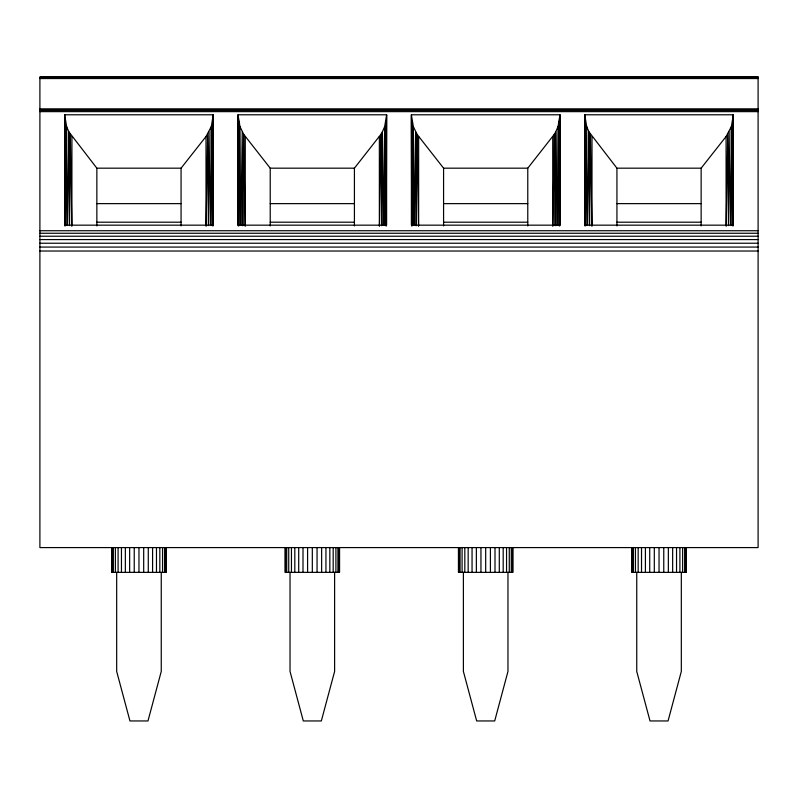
<?xml version="1.0" encoding="UTF-8"?>
<svg xmlns="http://www.w3.org/2000/svg" width="798" height="798" viewBox="0 0 798 798"><rect width="100%" height="100%" fill="white"/><g stroke="black" fill="none" stroke-linecap="round" stroke-linejoin="round"><path stroke-width="1.2" d="M381.883 225.635L382.392 131.869L384.666 126.553L386.611 114.782L238.023 114.782L238.023 225.166L386.611 225.166L386.611 114.782L386.272 226.024L386.092 120.787L385.364 225.605M555.248 225.635L555.757 131.869L558.021 126.553L559.977 114.782L411.389 114.782L411.389 225.166L559.977 225.166L559.977 114.782L559.627 226.024L559.448 120.787L558.72 225.605L558.021 126.553L557.263 225.016M210.542 225.016L211.31 126.553L213.256 114.782L64.668 114.782L64.668 225.166L213.256 225.166L213.256 114.782L212.916 226.024L212.727 120.787L212.009 225.605L211.31 126.553L206.004 136.528L181.066 168.179L181.066 225.934M383.898 225.016L384.666 126.553L385.314 225.595M412.686 225.595L413.334 126.553L411.389 114.782L411.728 226.024L411.908 120.787L412.636 225.605M730.619 225.016L731.377 126.553L733.332 114.782L584.744 114.782L584.744 225.166L733.332 225.166L733.332 114.782L732.983 226.024L732.803 120.787L732.085 225.605L731.377 126.553L726.08 136.528L701.143 168.179L701.143 225.934M242.861 225.625L243.669 134.293L239.979 126.553L238.023 114.782L238.373 226.024L238.552 120.787L239.28 225.605L239.979 126.553L240.737 225.016M416.217 225.625L417.035 134.293L413.334 126.553L414.102 225.016M67.521 225.036L68.887 131.869L66.623 126.553L64.668 114.782L65.017 226.024L65.197 120.787L65.915 225.605L66.623 126.553L67.381 225.016M240.876 225.036L242.243 131.869L242.752 225.635M414.242 225.036L415.608 131.869L416.117 225.635M587.597 225.036L588.964 131.869L586.69 126.553L584.744 114.782L585.084 226.024L585.273 120.787L585.991 225.605L586.69 126.553L587.458 225.016M206.143 225.964L207.61 134.293L208.418 225.625L209.036 131.869L210.403 225.036M379.499 225.964L380.965 134.293L382.392 131.869L383.758 225.036M552.864 225.964L554.331 134.293L555.757 131.869L557.124 225.036M726.22 225.964L727.686 134.293L728.494 225.625L729.113 131.869L730.479 225.036M354.422 225.934L354.422 168.179L380.965 134.293L381.783 225.625M527.777 225.934L527.777 168.179L554.331 134.293L555.139 225.625M39.9 77.296L758.1 77.296M39.9 77.466L758.1 77.466M39.9 78.543L758.1 78.543M39.9 108.997L758.1 108.997M39.9 109.446L758.1 109.446M39.9 110.333L758.1 110.333M39.9 111.63L758.1 111.63M71.78 225.964L70.314 134.293L69.506 225.625L68.887 131.869L96.857 168.179L181.066 168.179M245.136 225.964L243.669 134.293L270.223 168.179L354.422 168.179M418.501 225.964L417.035 134.293L443.578 168.179L527.777 168.179M591.857 225.964L590.39 134.293L589.582 225.625L588.964 131.869L616.934 168.179L701.143 168.179M96.857 203.63L181.066 203.63M270.223 203.63L354.422 203.63M443.578 203.63L527.777 203.63M616.934 203.63L701.143 203.63M96.857 222.203L181.066 222.203M270.223 222.203L354.422 222.203M443.578 222.203L527.777 222.203M616.934 222.203L701.143 222.203M39.9 230.732L758.1 230.732M39.9 233.255L758.1 233.255M39.9 236.228L758.1 236.228M39.9 239.58L758.1 239.58M39.9 243.23L758.1 243.23M39.9 247.071L758.1 247.071M39.9 251.021L758.1 251.021M726.08 136.528L726.08 225.944M686.28 547.588L686.28 572.356L631.797 572.356L631.797 547.588M685.871 547.588L685.871 572.356M684.634 547.588L684.634 572.356M682.629 547.588L682.629 572.356M681.322 572.356L681.322 671.417L668.056 720.953L650.021 720.953L636.744 671.417L636.744 572.356M679.906 547.588L679.906 572.356M676.544 547.588L676.544 572.356M672.654 547.588L672.654 572.356M668.355 547.588L668.355 572.356M663.766 547.588L663.766 572.356M659.038 547.588L659.038 572.356M654.31 547.588L654.31 572.356M649.722 547.588L649.722 572.356M645.412 547.588L645.412 572.356M641.522 547.588L641.522 572.356M638.171 547.588L638.171 572.356M635.447 547.588L635.447 572.356M633.442 547.588L633.442 572.356M632.206 547.588L632.206 572.356M616.934 168.179L616.934 225.934M591.996 136.528L591.996 225.944M552.725 136.528L552.725 225.944M512.924 547.588L512.924 572.356L458.441 572.356L458.441 547.588M512.506 547.588L512.506 572.356M511.279 547.588L511.279 572.356M509.274 547.588L509.274 572.356M507.967 572.356L507.967 671.417L494.7 720.953L476.665 720.953L463.389 671.417L463.389 572.356M506.55 547.588L506.55 572.356M503.189 547.588L503.189 572.356M499.299 547.588L499.299 572.356M494.999 547.588L494.999 572.356M490.411 547.588L490.411 572.356M485.683 547.588L485.683 572.356M480.945 547.588L480.945 572.356M476.366 547.588L476.366 572.356M472.057 547.588L472.057 572.356M468.167 547.588L468.167 572.356M464.815 547.588L464.815 572.356M462.092 547.588L462.092 572.356M460.077 547.588L460.077 572.356M458.85 547.588L458.85 572.356M443.578 168.179L443.578 225.934M418.641 136.528L418.641 225.944M379.359 136.528L379.359 225.944M339.559 547.588L339.559 572.356L285.076 572.356L285.076 547.588M339.15 547.588L339.15 572.356M337.923 547.588L337.923 572.356M335.908 547.588L335.908 572.356M334.611 572.356L334.611 671.417L321.335 720.953L303.3 720.953L290.033 671.417L290.033 572.356M333.185 547.588L333.185 572.356M329.833 547.588L329.833 572.356M325.943 547.588L325.943 572.356M321.634 547.588L321.634 572.356M317.055 547.588L317.055 572.356M312.317 547.588L312.317 572.356M307.589 547.588L307.589 572.356M303.001 547.588L303.001 572.356M298.701 547.588L298.701 572.356M294.811 547.588L294.811 572.356M291.45 547.588L291.45 572.356M288.726 547.588L288.726 572.356M286.721 547.588L286.721 572.356M285.494 547.588L285.494 572.356M270.223 168.179L270.223 225.934M245.275 136.528L245.275 225.944M206.004 136.528L206.004 225.944M166.203 547.588L166.203 572.356L111.72 572.356L111.72 547.588M165.794 547.588L165.794 572.356M164.558 547.588L164.558 572.356M162.553 547.588L162.553 572.356M161.256 572.356L161.256 671.417L147.979 720.953L129.944 720.953L116.678 671.417L116.678 572.356M159.829 547.588L159.829 572.356M156.478 547.588L156.478 572.356M152.588 547.588L152.588 572.356M148.278 547.588L148.278 572.356M143.69 547.588L143.69 572.356M138.962 547.588L138.962 572.356M134.234 547.588L134.234 572.356M129.645 547.588L129.645 572.356M125.346 547.588L125.346 572.356M121.456 547.588L121.456 572.356M118.094 547.588L118.094 572.356M115.371 547.588L115.371 572.356M113.366 547.588L113.366 572.356M112.129 547.588L112.129 572.356M96.857 168.179L96.857 225.934M71.92 136.528L71.92 225.944M758.1 77.047L39.9 77.047L39.9 547.588L758.1 547.588L758.1 77.047"/></g></svg>
